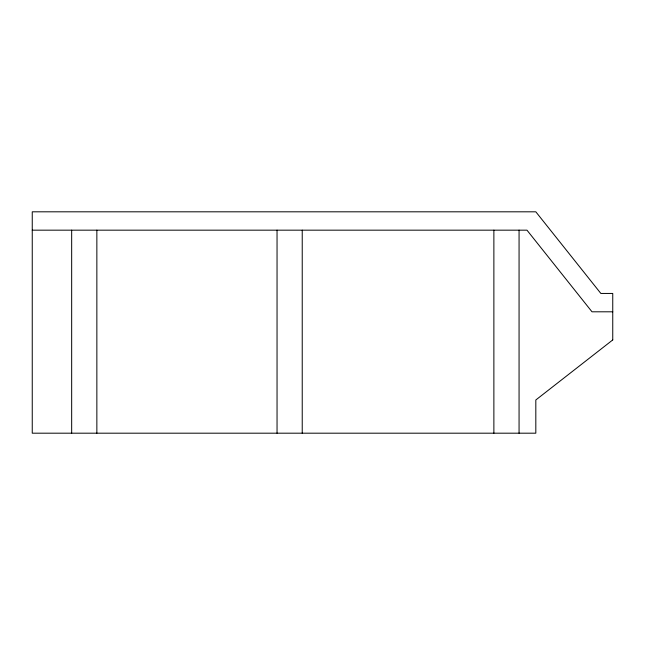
<?xml version="1.0" encoding="UTF-8"?>
<svg xmlns="http://www.w3.org/2000/svg" width="645" height="645" viewBox="0 0 645 645"><rect width="100%" height="100%" fill="white"/><g stroke="black" fill="none" stroke-linecap="round" stroke-linejoin="round"><path stroke-width="0.97" d="M32.25 230.168L526.973 230.168L592.005 311.801L612.75 311.801M519.064 230.168L519.064 433.19M493.876 230.168L493.876 433.19M302.231 230.168L302.231 433.19M277.044 230.168L277.044 433.19M96.855 230.168L96.855 433.19M71.668 230.168L71.668 433.19M612.75 339.931L535.818 399.981L535.818 433.19L32.25 433.19L32.25 211.81L535.818 211.81L600.85 293.443L612.75 293.443L612.75 339.931"/></g></svg>
